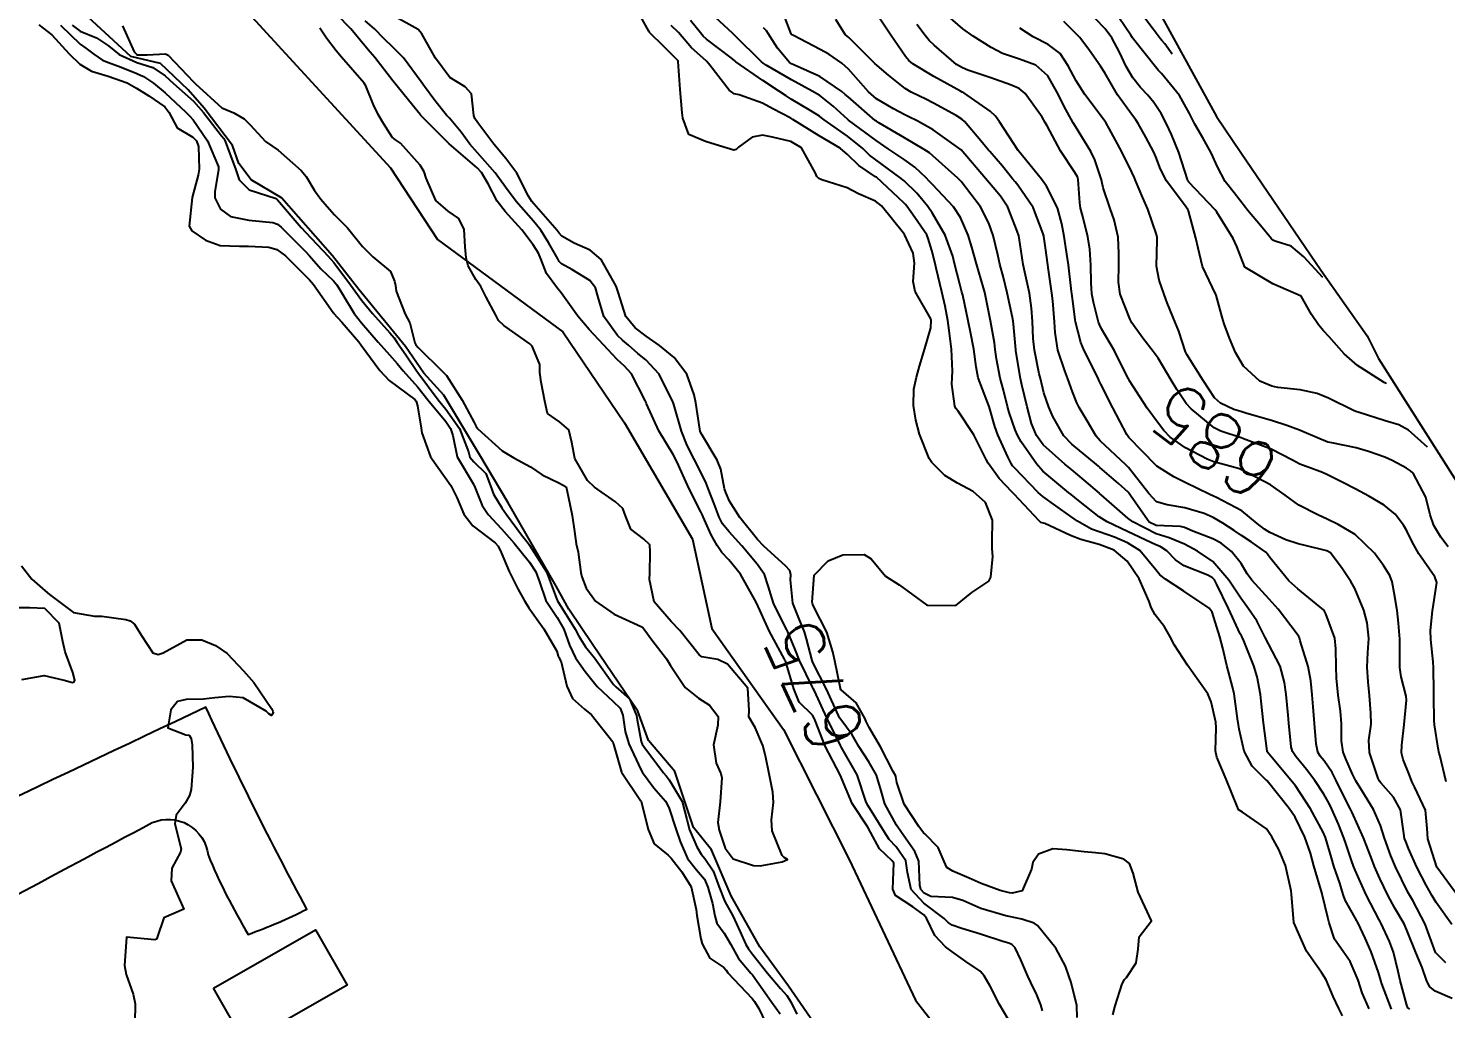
# Model space of a CAD drawing. Header units: metres. Extents: x 292545 to 299085, y 7450245 to 7463078.
# Drawn here: x 296718.6 to 296818.2, y 7454427.9 to 7454496.8 of the extents above; entities that cross this region are included whole.
import ezdxf
from ezdxf.enums import TextEntityAlignment as Align

# ---------------------------------------------------------------- set-up
doc = ezdxf.new("R2010")
doc.units = ezdxf.units.M
for name, color, linetype in [('Area', 45, 'Continuous'), ('Cotas', 45, 'Continuous'), ('Curvas de Nivel 1m', 11, 'Continuous'), ('Curvas de Nivel 5m', 15, 'Continuous'), ('Edificações', 30, 'Continuous'), ('Hidrografia', 140, 'Continuous'), ('Vias Primárias', 230, 'Continuous')]:
    doc.layers.add(name, color=color, linetype=linetype)
doc.styles.add('Style-STANDARD', font='STANDARD.shx')

msp = doc.modelspace()

# ---------------------------------------------------------------- linework, layer by layer
at = {"layer": 'Area'}
msp.add_polyline3d([(296797.457, 7454498.947, 696.409), (296802.045, 7454490.551, 689.499), (296803.755, 7454488.042, 689.978), (296809.414, 7454479.748, 700.158), (296812.648, 7454475.149, 698.189), (296813.43, 7454473.553, 698.409), (296818.765, 7454465.146, 694.869), (296827.019, 7454453.353, 696.429), (296828.272, 7454450.451, 694.659), (296836.467, 7454438.31, 695.749), (296837.41, 7454436.819, 698.009), (296839.324, 7454433.767, 699.399), (296841.48, 7454430.761, 694.869), (296846.534, 7454422.835, 693.799), (296849.12, 7454419.017, 699.449), (296853.251, 7454412.522, 695.429), (296855.283, 7454409.023, 693.449), (296859.337, 7454402.501, 680.029), (296861.838, 7454399.085, 689.918), (296864.589, 7454395.518, 691.979), (296865.96, 7454393.187, 689.679), (296868.502, 7454388.694, 687.409)], dxfattribs=at)
at = {"layer": 'Curvas de Nivel 1m', "flags": 128}
for points, elevation in [([(296787.403, 7454427.152), (296786.812, 7454428.186), (296786.141, 7454429.477), (296785.738, 7454430.197), (296785.438, 7454430.534), (296784.445, 7454431.213), (296783.458, 7454431.905), (296783.01, 7454432.227), (296782.26, 7454433.027), (296781.679, 7454434.247), (296781.486, 7454434.47), (296780.718, 7454435.034), (296779.507, 7454435.847), (296779.304, 7454436.273), (296779.372, 7454438.113), (296779.271, 7454438.274), (296778.369, 7454439.115), (296777.742, 7454440.297), (296777.558, 7454440.632), (296776.461, 7454442.311), (296775.603, 7454444.32), (296774.567, 7454446.331), (296773.86, 7454448.129), (296773.77, 7454448.339), (296773.655, 7454448.503), (296772.734, 7454449.424), (296772.357, 7454450.36), (296771.758, 7454452.313), (296771.732, 7454452.37), (296771.725, 7454452.392), (296771.704, 7454452.431), (296770.647, 7454454.381), (296769.743, 7454456.39), (296768.596, 7454458.402), (296767.783, 7454459.416), (296767.302, 7454459.932), (296766.979, 7454460.422), (296766.539, 7454461.164), (296765.975, 7454462.438), (296765.936, 7454462.55), (296765.826, 7454462.782), (296764.978, 7454464.449), (296764.253, 7454466.062), (296764.071, 7454466.458), (296763.868, 7454466.812), (296762.876, 7454468.47), (296762.005, 7454470.386), (296761.969, 7454470.479), (296761.915, 7454470.619), (296760.94, 7454472.495), (296760.464, 7454473.018), (296759.953, 7454473.492), (296758.97, 7454474.52), (296757.974, 7454475.592), (296757.176, 7454476.538), (296756.007, 7454478.183), (296755.704, 7454478.555), (296754.987, 7454479.53), (296754.577, 7454480.572), (296754.414, 7454480.952), (296754.043, 7454481.555), (296753.237, 7454482.588), (296752.076, 7454483.876), (296751.52, 7454484.606), (296750.883, 7454485.824), (296750.408, 7454486.617), (296750.108, 7454486.951), (296748.133, 7454488.65), (296746.153, 7454490.639), (296746.138, 7454490.655), (296746.121, 7454490.67), (296745.988, 7454490.838), (296744.473, 7454492.687), (296744.179, 7454493.067), (296742.919, 7454494.709), (296742.578, 7454495.086), (296742.211, 7454495.53), (296741.224, 7454496.73), (296740.238, 7454497.727)], 674), ([(296794.762, 7454427.445), (296794.941, 7454428.087), (296795.428, 7454429.632), (296795.579, 7454429.931), (296795.729, 7454430.077), (296796.409, 7454431.11), (296796.541, 7454432.069), (296796.61, 7454432.93), (296797.483, 7454434.06), (296796.537, 7454436.07), (296796.2, 7454437.396), (296795.936, 7454438.076), (296795.536, 7454438.397), (296794.195, 7454438.755), (296793.54, 7454438.846), (296792.744, 7454438.915), (296791.542, 7454439.04), (296790.563, 7454439.119), (296789.539, 7454438.734), (296789.158, 7454438.156), (296789.054, 7454437.683), (296788.407, 7454436.167), (296787.689, 7454435.998), (296787.51, 7454436.014), (296786.851, 7454436.187), (296785.518, 7454436.671), (296784.678, 7454437.051), (296783.526, 7454437.554), (296783.102, 7454437.8), (296782.926, 7454438.229), (296782.507, 7454439.2), (296781.552, 7454440.162), (296781.471, 7454440.251), (296781.137, 7454440.677), (296780.113, 7454442.265), (296779.598, 7454443.776), (296779.531, 7454444.2), (296779.502, 7454444.272), (296779.34, 7454444.54), (296778.446, 7454446.282), (296777.646, 7454447.633), (296777.429, 7454448.072), (296777.334, 7454448.295), (296776.73, 7454449.371), (296775.673, 7454450.279), (296775.644, 7454450.32), (296775.624, 7454450.371), (296775.224, 7454452.325), (296775.089, 7454452.946), (296774.675, 7454454.33), (296773.741, 7454456.152), (296773.68, 7454456.279), (296773.663, 7454456.341), (296773.65, 7454456.436), (296773.773, 7454458.34), (296774.756, 7454459.357), (296775.787, 7454459.761), (296777.291, 7454459.801), (296777.785, 7454459.499), (296778.786, 7454458.28), (296779.764, 7454457.655), (296781.67, 7454456.251), (296781.743, 7454456.227), (296783.743, 7454456.22), (296784.853, 7454457.112), (296785.766, 7454457.733), (296786.056, 7454457.91), (296786.205, 7454458.196), (296786.34, 7454459.642), (296786.282, 7454460.195), (296786.282, 7454460.677), (296786.307, 7454462.193), (296785.832, 7454463.448), (296784.965, 7454464.209), (296783.849, 7454464.795), (296782.972, 7454465.352), (296782.047, 7454466.247), (296781.867, 7454466.535), (296781.195, 7454468.257), (296780.932, 7454469.23), (296780.762, 7454470.262), (296780.783, 7454471.402), (296780.97, 7454472.26), (296781.176, 7454473.026), (296781.565, 7454474.254), (296781.978, 7454475.719), (296782.001, 7454476.24), (296781.984, 7454476.336), (296780.874, 7454478.257), (296780.735, 7454478.974), (296780.831, 7454480.258), (296780.729, 7454480.949), (296780.121, 7454482.269), (296780.055, 7454482.377), (296778.52, 7454484.286), (296778.086, 7454484.608), (296776.909, 7454485.126), (296776.095, 7454485.548), (296774.315, 7454486.123), (296774.102, 7454486.199), (296773.976, 7454486.341), (296773.875, 7454486.574), (296772.895, 7454488.352), (296772.137, 7454488.802), (296770.865, 7454489.104), (296770.142, 7454489.259), (296769.424, 7454489.114), (296768.475, 7454488.407), (296768.304, 7454488.235), (296768.13, 7454488.188), (296767.432, 7454488.417), (296766.137, 7454488.794), (296764.979, 7454489.285), (296764.555, 7454490.454), (296764.514, 7454490.812), (296764.373, 7454492.457), (296764.228, 7454494.434), (296764.221, 7454494.46), (296763.213, 7454495.47), (296762.223, 7454496.454), (296762.203, 7454496.48), (296762.16, 7454496.544), (296761.089, 7454498.492)], 677), ([(296818.617, 7454428.612), (296817.426, 7454429.125), (296817.036, 7454429.433), (296816.829, 7454429.829), (296816.497, 7454430.779), (296816.065, 7454431.834), (296815.477, 7454433.286), (296815.315, 7454433.677), (296815.234, 7454433.844), (296814.586, 7454434.945), (296814.088, 7454435.861), (296813.52, 7454437.029), (296813.157, 7454437.874), (296812.916, 7454438.499), (296812.376, 7454439.882), (296811.579, 7454441.658), (296811.469, 7454441.892), (296810.836, 7454443.142), (296810.471, 7454443.907), (296810.177, 7454444.479), (296809.617, 7454445.292), (296809.34, 7454445.634), (296809.177, 7454445.917), (296809.057, 7454446.493), (296808.938, 7454447.921), (296808.844, 7454449.101), (296808.771, 7454449.924), (296808.678, 7454450.921), (296808.491, 7454451.928), (296807.935, 7454453.722), (296807.874, 7454453.938), (296807.826, 7454454.041), (296807.725, 7454454.193), (296806.393, 7454455.953), (296805.753, 7454456.643), (296804.529, 7454457.979), (296804.217, 7454458.423), (296803.785, 7454459.155), (296803.099, 7454459.997), (296802.375, 7454460.578), (296801.802, 7454460.885), (296800.396, 7454461.435), (296799.81, 7454461.696), (296799.524, 7454461.748), (296797.811, 7454461.836), (296797.316, 7454462.065), (296796.047, 7454463.871), (296795.919, 7454464.079), (296795.844, 7454464.172), (296795.164, 7454464.773), (296793.861, 7454465.898), (296793.753, 7454465.993), (296793.618, 7454466.104), (296791.884, 7454467.551), (296791.33, 7454468.136), (296790.555, 7454469.494), (296790.269, 7454470.146), (296789.923, 7454471.157), (296789.676, 7454472.153), (296789.599, 7454472.492), (296789.256, 7454474.157), (296789.173, 7454474.956), (296789.123, 7454476.159), (296789.05, 7454477.106), (296788.903, 7454478.161), (296788.574, 7454479.618), (296788.458, 7454480.166), (296788.18, 7454482.041), (296788.154, 7454482.169), (296788.058, 7454482.499), (296787.38, 7454484.181), (296786.864, 7454484.962), (296786.1, 7454485.87), (296785.821, 7454486.203), (296784.123, 7454488.22), (296782.144, 7454489.613), (296781.03, 7454490.257), (296780.436, 7454490.546), (296780.157, 7454490.681), (296779.347, 7454491.093), (296778.168, 7454491.807), (296777.604, 7454492.296), (296776.197, 7454493.891), (296775.73, 7454494.317), (296774.811, 7454494.933), (296774.212, 7454495.276), (296772.339, 7454496.241), (296772.222, 7454496.303), (296772.194, 7454496.331), (296772.179, 7454496.361), (296771.638, 7454497.77)], 682), ([(296818.582, 7454433.809), (296817.498, 7454435.355), (296817.204, 7454435.823), (296816.785, 7454436.556), (296816.118, 7454437.834), (296815.546, 7454439.128), (296815.346, 7454439.638), (296815.273, 7454439.844), (296815.206, 7454440.197), (296814.991, 7454441.849), (296814.48, 7454442.745), (296813.602, 7454443.741), (296813.511, 7454443.871), (296813.418, 7454444.058), (296812.793, 7454445.878), (296812.757, 7454446.758), (296812.914, 7454447.877), (296812.897, 7454448.641), (296812.795, 7454449.879), (296812.712, 7454450.85), (296812.63, 7454451.881), (296812.684, 7454452.904), (296812.745, 7454453.88), (296812.632, 7454454.983), (296812.396, 7454455.883), (296811.766, 7454457.397), (296811.483, 7454457.893), (296810.879, 7454458.802), (296810.061, 7454459.907), (296809.794, 7454460.054), (296808.29, 7454460.425), (296807.799, 7454460.541), (296806.919, 7454460.832), (296805.807, 7454461.343), (296805.416, 7454461.572), (296804.912, 7454461.969), (296803.826, 7454462.865), (296802.06, 7454463.786), (296801.841, 7454463.886), (296801.584, 7454464.013), (296799.851, 7454464.849), (296799.062, 7454465.249), (296797.862, 7454465.997), (296797.792, 7454466.061), (296795.892, 7454468.013), (296795.838, 7454468.081), (296795.752, 7454468.223), (296794.772, 7454470.091), (296793.929, 7454471.755), (296793.813, 7454471.983), (296793.753, 7454472.103), (296793.59, 7454472.453), (296792.749, 7454474.118), (296792.528, 7454474.681), (296792.156, 7454476.127), (296792.13, 7454476.274), (296791.994, 7454477.246), (296791.876, 7454478.131), (296791.861, 7454478.275), (296791.652, 7454480.134), (296791.59, 7454480.582), (296791.338, 7454482.137), (296791.19, 7454483.015), (296790.875, 7454484.142), (296790.098, 7454485.671), (296789.763, 7454486.153), (296788.123, 7454488.17), (296786.805, 7454490.19), (296786.536, 7454490.574), (296786.16, 7454490.941), (296784.304, 7454492.219), (296784.174, 7454492.281), (296784.063, 7454492.332), (296782.19, 7454493.372), (296780.716, 7454494.262), (296780.437, 7454494.498), (296780.208, 7454494.781), (296779.18, 7454496.28), (296778.237, 7454497.678)], 684), ([(296818.186, 7454443.814), (296817.738, 7454445.703), (296817.709, 7454445.819), (296817.628, 7454446.192), (296817.371, 7454447.823), (296817.357, 7454448.121), (296817.333, 7454449.823), (296817.326, 7454450.174), (296817.307, 7454451.824), (296817.28, 7454452.244), (296817.106, 7454453.826), (296817.094, 7454454.462), (296817.227, 7454455.825), (296817.294, 7454456.28), (296817.535, 7454457.822), (296817.386, 7454458.215), (296816.272, 7454459.835), (296815.801, 7454460.675), (296815.418, 7454461.455), (296815.191, 7454461.849), (296814.596, 7454462.63), (296813.834, 7454463.247), (296812.767, 7454463.881), (296811.848, 7454464.382), (296810.884, 7454464.868), (296809.858, 7454465.387), (296809.499, 7454465.555), (296808.489, 7454465.931), (296808.02, 7454466.093), (296807.865, 7454466.158), (296807.399, 7454466.415), (296805.882, 7454467.202), (296803.948, 7454467.924), (296803.892, 7454467.938), (296803.777, 7454467.982), (296802.36, 7454468.465), (296801.9, 7454468.701), (296800.263, 7454470.026), (296799.917, 7454470.407), (296799.267, 7454471.38), (296798.878, 7454472.046), (296797.956, 7454473.579), (296797.606, 7454474.064), (296796.886, 7454474.98), (296796.107, 7454476.078), (296796.059, 7454476.154), (296795.985, 7454476.306), (296795.285, 7454478.087), (296795.17, 7454478.934), (296795.184, 7454480.088), (296795.2, 7454480.93), (296795.148, 7454482.089), (296794.852, 7454483.311), (296794.576, 7454484.095), (296794.097, 7454485.552), (296793.986, 7454485.986), (296793.962, 7454486.102), (296793.515, 7454487.507), (296793.224, 7454488.113), (296792.149, 7454489.849), (296791.983, 7454490.123), (296791.331, 7454491.299), (296790.923, 7454492.139), (296790.192, 7454493.425), (296789.348, 7454494.159), (296788.207, 7454494.598), (296787.015, 7454494.992), (296786.215, 7454495.406), (296784.952, 7454496.213), (296784.228, 7454496.726), (296782.477, 7454498.238)], 686), ([(296813.993, 7454471.78), (296813.967, 7454471.8), (296813.932, 7454471.818), (296813.827, 7454471.871), (296811.951, 7454473.071), (296811.016, 7454473.899), (296809.975, 7454475.083), (296809.566, 7454475.503), (296809.219, 7454475.921), (296808.718, 7454476.657), (296808.003, 7454477.94), (296806.016, 7454478.813), (296804.033, 7454479.98), (296803.477, 7454481.418), (296803.212, 7454481.993), (296802.08, 7454483.849), (296801.95, 7454484.011), (296800.102, 7454485.955), (296800.047, 7454486.031), (296800.006, 7454486.129), (296799.399, 7454488.037), (296798.897, 7454489.287), (296798.539, 7454490.046), (296798.16, 7454490.767), (296797.655, 7454491.545), (296797.218, 7454492.064), (296796.712, 7454492.605), (296796.185, 7454493.276), (296795.705, 7454494.085), (296795.227, 7454495.07), (296794.692, 7454496.095), (296794.229, 7454496.729), (296792.86, 7454498.114)], 689), ([(296798.943, 7454494.94), (296798.413, 7454495.658), (296798.221, 7454495.892), (296798.092, 7454496.052), (296797.601, 7454496.688), (296796.249, 7454498.49)], 691), ([(296719.309, 7454496.989), (296720.216, 7454496.303), (296721.445, 7454494.968), (296722.196, 7454494.231), (296723, 7454493.757), (296724.188, 7454493.399), (296725.517, 7454492.917), (296726.177, 7454492.544), (296727.044, 7454492.023), (296728.158, 7454491.246), (296728.447, 7454490.877), (296729.038, 7454489.773), (296730.136, 7454489.12), (296730.394, 7454488.857), (296730.533, 7454488.45), (296730.574, 7454486.855), (296730.513, 7454486.441), (296730.083, 7454484.86), (296729.868, 7454482.863), (296730.058, 7454482.53), (296731.014, 7454481.885), (296732.043, 7454481.492), (296733.406, 7454481.456), (296734.043, 7454481.454), (296735.461, 7454481.377), (296736.039, 7454481.213), (296736.629, 7454480.784), (296738.019, 7454479.4), (296738.332, 7454479.081), (296738.61, 7454478.761), (296739.984, 7454476.788), (296740.02, 7454476.74), (296740.602, 7454476.109), (296741.793, 7454474.722), (296741.961, 7454474.5), (296743.277, 7454472.707), (296743.933, 7454472.022), (296745.719, 7454470.673), (296745.808, 7454470.567), (296745.909, 7454470.235), (296746.164, 7454468.667), (296746.219, 7454468.335), (296746.834, 7454466.66), (296747.848, 7454465.207), (296748.248, 7454464.646), (296748.682, 7454463.794), (296749.169, 7454462.637), (296749.81, 7454461.802), (296751.36, 7454460.606), (296751.574, 7454460.386), (296751.786, 7454459.943), (296752.356, 7454458.594), (296752.972, 7454457.376), (296753.409, 7454456.583), (296753.745, 7454456.055), (296754.778, 7454454.569), (296755.707, 7454453.013), (296755.797, 7454452.652), (296755.832, 7454452.558), (296756.007, 7454452.246), (296756.414, 7454450.549), (296756.793, 7454449.672), (296757.657, 7454448.92), (296758.142, 7454448.525), (296759.634, 7454446.644), (296759.659, 7454446.535), (296759.667, 7454446.509), (296759.681, 7454446.461), (296760.241, 7454444.504), (296761.583, 7454442.512), (296761.619, 7454442.453), (296762.123, 7454440.481), (296762.543, 7454439.475), (296763.535, 7454438.672), (296763.73, 7454438.458), (296764.477, 7454437.497), (296765.137, 7454436.444), (296765.489, 7454434.852), (296765.53, 7454434.439), (296765.816, 7454432.784), (296765.916, 7454432.433), (296766.454, 7454431.426), (296767.447, 7454430.782), (296767.608, 7454430.581), (296767.727, 7454430.416), (296769.416, 7454428.611), (296769.592, 7454428.388), (296769.892, 7454427.901), (296770.612, 7454426.378)], 676), ([(296721.655, 7454496.966), (296722.219, 7454496.565), (296723.356, 7454496.085), (296724.209, 7454495.518), (296724.953, 7454494.923), (296726.197, 7454494.359), (296727.306, 7454494.006), (296728.188, 7454493.429), (296728.769, 7454492.874), (296730.164, 7454491.632), (296730.887, 7454490.853), (296732.137, 7454489.204), (296732.302, 7454489.005), (296732.392, 7454488.836), (296732.567, 7454488.393), (296733.155, 7454486.824), (296733.393, 7454486.118), (296734.089, 7454485.406), (296735.977, 7454484.791), (296736.082, 7454484.713), (296737.728, 7454482.773), (296738.058, 7454482.413), (296739.633, 7454480.746), (296739.829, 7454480.541), (296740.029, 7454480.311), (296741.208, 7454478.728), (296741.997, 7454477.64), (296742.742, 7454476.712), (296743.969, 7454475.357), (296744.275, 7454475.004), (296744.492, 7454474.692), (296745.101, 7454473.83), (296745.877, 7454472.671), (296745.942, 7454472.578), (296747.374, 7454470.655), (296747.906, 7454470.001), (296748.87, 7454468.64), (296749.49, 7454467.012), (296749.6, 7454466.633), (296749.86, 7454466.295), (296750.706, 7454465.472), (296751.044, 7454464.612), (296751.25, 7454464.022), (296751.828, 7454463.063), (296752.16, 7454462.597), (296753.218, 7454461.17), (296753.685, 7454460.581), (296753.792, 7454460.445), (296754.978, 7454458.568), (296755.727, 7454456.586), (296755.738, 7454456.56), (296755.753, 7454456.535), (296756.993, 7454454.541), (296757.241, 7454454.06), (296757.711, 7454453.301), (296758.347, 7454452.524), (296759.675, 7454450.663), (296759.85, 7454450.507), (296760.82, 7454449.649), (296761.295, 7454448.485), (296761.348, 7454448.183), (296761.635, 7454446.65), (296761.687, 7454446.479), (296761.812, 7454446.296), (296763.195, 7454444.466), (296763.375, 7454444.238), (296763.598, 7454443.963), (296764.508, 7454442.451), (296764.839, 7454441.172), (296765.022, 7454440.445), (296765.541, 7454439.265), (296765.852, 7454438.751), (296766.11, 7454438.431), (296766.68, 7454437.578), (296767.106, 7454436.416), (296767.498, 7454435.413), (296768.073, 7454434.404), (296768.595, 7454433.276), (296768.986, 7454432.395), (296769.159, 7454432.093), (296769.456, 7454431.708), (296770.506, 7454430.379), (296771.427, 7454429.304), (296771.874, 7454428.82), (296772.155, 7454428.359), (296772.564, 7454427.512)], 674), ([(296725.175, 7454496.92), (296726.003, 7454495.113), (296726.184, 7454494.91), (296726.203, 7454494.903), (296726.922, 7454494.899), (296728.204, 7454494.972), (296728.383, 7454494.878), (296730.184, 7454492.993), (296730.311, 7454492.859), (296732.158, 7454491.168), (296733, 7454490.827), (296733.736, 7454490.403), (296734.145, 7454489.971), (296735.235, 7454488.799), (296736.124, 7454488.19), (296737.745, 7454486.774), (296738.099, 7454486.344), (296738.681, 7454485.353), (296739.112, 7454484.755), (296739.558, 7454484.228), (296740.072, 7454483.648), (296741, 7454482.731), (296742.043, 7454481.42), (296742.78, 7454480.713), (296744.023, 7454479.677), (296744.305, 7454478.985), (296744.365, 7454478.695), (296744.404, 7454478.297), (296745.038, 7454476.684), (296745.364, 7454476.066), (296745.73, 7454474.673), (296745.801, 7454474.512), (296745.959, 7454474.327), (296747.676, 7454472.653), (296747.939, 7454472.357), (296749.047, 7454470.639), (296749.897, 7454469.073), (296750.041, 7454468.774), (296750.148, 7454468.626), (296751.87, 7454467.079), (296752.673, 7454466.592), (296753.857, 7454465.946), (296754.676, 7454465.393), (296755.846, 7454464.835), (296756.347, 7454464.545), (296756.493, 7454463.887), (296756.773, 7454462.54), (296756.947, 7454461.397), (296757.07, 7454460.541), (296757.197, 7454459.949), (296757.391, 7454458.536), (296757.464, 7454458.229), (296757.762, 7454457.432), (296758.417, 7454456.523), (296759.739, 7454455.6), (296761.369, 7454454.845), (296761.726, 7454454.687), (296761.895, 7454454.478), (296762.383, 7454453.807), (296763.402, 7454452.463), (296763.696, 7454451.991), (296764.73, 7454450.449), (296765.665, 7454449.692), (296766.438, 7454449.206), (296767.048, 7454448.419), (296767.019, 7454447.792), (296766.719, 7454446.424), (296766.907, 7454445.127), (296767.226, 7454444.416), (296767.285, 7454444.1), (296767.175, 7454442.416), (296767.005, 7454440.975), (296767.104, 7454440.417), (296767.222, 7454440.087), (296767.54, 7454439.156), (296768.099, 7454438.404), (296769.528, 7454437.945), (296769.983, 7454437.931), (296771.531, 7454438.204), (296771.905, 7454438.364), (296771.674, 7454438.508), (296771.536, 7454438.651), (296770.84, 7454440.377), (296770.78, 7454441.162), (296770.929, 7454442.377), (296770.878, 7454443.089), (296770.611, 7454444.38), (296770.357, 7454445.648), (296770.166, 7454446.385), (296769.645, 7454447.64), (296769.183, 7454448.395), (296769.228, 7454448.823), (296769.122, 7454450.396), (296767.698, 7454452.083), (296767.025, 7454452.42), (296765.881, 7454452.614), (296765.706, 7454452.755), (296764.338, 7454454.454), (296763.729, 7454455.09), (296762.532, 7454456.472), (296762.214, 7454458.028), (296762.229, 7454458.475), (296762.272, 7454459.991), (296762.232, 7454460.476), (296761.799, 7454460.901), (296760.895, 7454461.58), (296760.523, 7454462.5), (296760.338, 7454463.013), (296759.833, 7454463.501), (296758.338, 7454464.525), (296757.848, 7454465), (296756.963, 7454466.539), (296756.766, 7454467.655), (296756.537, 7454468.544), (296755.899, 7454469.116), (296755.046, 7454469.705), (296754.857, 7454470.566), (296754.604, 7454471.899), (296754.51, 7454472.571), (296754.506, 7454473.129), (296753.961, 7454474.431), (296753.807, 7454474.582), (296751.976, 7454475.868), (296751.608, 7454476.234), (296751.407, 7454476.606), (296750.745, 7454477.869), (296750.352, 7454478.617), (296750.018, 7454479.101), (296749.474, 7454480.075), (296749.332, 7454480.631), (296749.267, 7454481.409), (296749.191, 7454482.633), (296748.824, 7454483.392), (296748.075, 7454483.904), (296747.192, 7454484.659), (296746.528, 7454486.237), (296746.379, 7454486.667), (296746.11, 7454487.147), (296744.719, 7454488.691), (296744.362, 7454488.923), (296744.137, 7454489.121), (296743.519, 7454490.072), (296743.159, 7454490.705), (296742.821, 7454491.371), (296742.284, 7454492.718), (296742.176, 7454492.9), (296740.572, 7454494.736), (296740.207, 7454495.182), (296739.521, 7454496.055), (296739.043, 7454496.758)], 673), ([(296792.264, 7454427.262), (296792.228, 7454428.122), (296791.836, 7454429.719), (296791.701, 7454430.127), (296791.444, 7454430.869), (296790.77, 7454432.137), (296789.479, 7454433.741), (296789.232, 7454433.905), (296788.364, 7454434.167), (296787.486, 7454434.362), (296787.26, 7454434.409), (296785.494, 7454434.929), (296784.222, 7454435.493), (296783.505, 7454435.7), (296781.983, 7454435.766), (296781.509, 7454436.003), (296781.278, 7454436.252), (296781.211, 7454436.558), (296781.142, 7454438.254), (296780.866, 7454438.93), (296779.915, 7454440.266), (296779.561, 7454440.786), (296778.76, 7454442.282), (296778.497, 7454443.191), (296778.171, 7454444.291), (296777.617, 7454445.227), (296776.93, 7454446.301), (296776.46, 7454447.126), (296775.652, 7454448.195), (296775.575, 7454448.321), (296775.504, 7454448.472), (296774.65, 7454450.33), (296773.701, 7454452.197), (296773.648, 7454452.341), (296773.243, 7454453.872), (296773.102, 7454454.349), (296772.698, 7454455.321), (296772.292, 7454456.362), (296772.114, 7454458.018), (296772.139, 7454458.365), (296772.082, 7454458.672), (296771.779, 7454458.986), (296770.238, 7454460.386), (296769.8, 7454460.851), (296768.549, 7454462.403), (296767.834, 7454463.545), (296767.566, 7454464.14), (296767.486, 7454464.415), (296767.219, 7454465.782), (296766.958, 7454466.424), (296765.89, 7454468.215), (296765.78, 7454468.441), (296765.74, 7454468.596), (296765.46, 7454470.445), (296765.361, 7454471.006), (296764.846, 7454472.451), (296763.955, 7454473.625), (296762.907, 7454474.471), (296761.969, 7454475.124), (296761.204, 7454475.72), (296760.551, 7454476.501), (296760.009, 7454478.222), (296759.929, 7454478.511), (296759.877, 7454478.649), (296758.817, 7454480.522), (296758.039, 7454481.162), (296756.929, 7454481.657), (296756.049, 7454482.149), (296755.867, 7454482.368), (296755.733, 7454482.555), (296754.081, 7454484.43), (296753.956, 7454484.581), (296753.708, 7454484.962), (296752.895, 7454486.592), (296752.118, 7454487.615), (296751.27, 7454488.609), (296750.148, 7454490.116), (296749.947, 7454490.419), (296749.877, 7454490.624), (296749.698, 7454492.157), (296749.253, 7454492.634), (296748.183, 7454493.3), (296747.17, 7454494.66), (296746.22, 7454496.359), (296745.952, 7454496.673), (296744.237, 7454497.629)], 676), ([(296810.902, 7454427.392), (296810.652, 7454427.901), (296810.246, 7454428.732), (296809.76, 7454429.915), (296809.44, 7454430.42), (296808.385, 7454431.931), (296807.483, 7454433.94), (296807.315, 7454435.942), (296807.289, 7454436.16), (296806.897, 7454437.946), (296806.421, 7454439.075), (296805.95, 7454439.956), (296805.561, 7454440.52), (296803.868, 7454441.696), (296803.581, 7454441.874), (296803.541, 7454441.99), (296803.522, 7454442.053), (296802.724, 7454443.999), (296802.067, 7454445.557), (296801.979, 7454446.006), (296802.04, 7454447.613), (296802.016, 7454448.006), (296801.667, 7454449.454), (296801.441, 7454450.012), (296800.813, 7454450.892), (296800.019, 7454452.027), (296799.708, 7454452.491), (296799.111, 7454453.433), (296798.785, 7454454.044), (296798.393, 7454454.713), (296797.738, 7454455.549), (296797.451, 7454456.063), (296797.324, 7454456.489), (296796.62, 7454458.072), (296795.785, 7454459.314), (296794.852, 7454460.089), (296793.797, 7454460.495), (296792.526, 7454460.845), (296791.803, 7454461.126), (296789.986, 7454461.974), (296789.812, 7454462.02), (296789.699, 7454462.039), (296789.583, 7454462.152), (296787.841, 7454464.028), (296787.697, 7454464.172), (296786.793, 7454465.127), (296786.007, 7454466.198), (296785.867, 7454466.466), (296785.006, 7454468.209), (296783.909, 7454469.861), (296783.747, 7454470.058), (296783.675, 7454470.224), (296783.467, 7454471.766), (296783.474, 7454472.227), (296783.502, 7454472.664), (296783.444, 7454474.228), (296783.274, 7454475.528), (296783.172, 7454476.228), (296782.983, 7454477.245), (296782.754, 7454478.233), (296782.364, 7454479.902), (296782.278, 7454480.238), (296782.042, 7454481.153), (296781.804, 7454481.997), (296781.688, 7454482.245), (296780.867, 7454483.462), (296780.302, 7454484.267), (296780.203, 7454484.387), (296780.085, 7454484.504), (296778.163, 7454486.289), (296778.103, 7454486.332), (296776.915, 7454487.112), (296776.119, 7454487.892), (296775.605, 7454488.325), (296774.136, 7454489.204), (296772.283, 7454490.359), (296772.154, 7454490.433), (296770.888, 7454491.107), (296770.164, 7454491.492), (296768.503, 7454492.073), (296768.17, 7454492.16), (296767.811, 7454492.414), (296766.464, 7454494.162), (296766.237, 7454494.43), (296766.203, 7454494.461), (296765.16, 7454495.393), (296764.24, 7454496.46), (296763.728, 7454496.965)], 678), ([(296812.774, 7454427.876), (296812.296, 7454429.009), (296811.996, 7454429.884), (296811.452, 7454431.194), (296810.954, 7454431.898), (296810.333, 7454432.769), (296809.961, 7454433.913), (296809.867, 7454434.295), (296809.502, 7454435.833), (296809.485, 7454435.92), (296809.477, 7454435.946), (296808.891, 7454437.926), (296808.647, 7454438.823), (296808.269, 7454439.933), (296807.574, 7454441.333), (296807.166, 7454441.944), (296805.602, 7454443.893), (296805.57, 7454443.928), (296805.529, 7454443.961), (296804.555, 7454444.919), (296803.992, 7454445.984), (296803.646, 7454447.523), (296803.572, 7454447.991), (296803.559, 7454448.086), (296803.302, 7454449.994), (296803.181, 7454450.491), (296802.769, 7454451.999), (296802.504, 7454453.209), (296802.298, 7454454.004), (296801.74, 7454455.738), (296801.537, 7454456.012), (296799.761, 7454457.217), (296798.467, 7454458.05), (296798.075, 7454458.355), (296797.779, 7454458.714), (296796.667, 7454460.071), (296795.798, 7454460.609), (296794.888, 7454461.003), (296793.806, 7454461.379), (296793.272, 7454461.573), (296792.286, 7454462.123), (296791.818, 7454462.455), (296790.759, 7454463.211), (296789.839, 7454463.872), (296789.528, 7454464.153), (296787.86, 7454465.87), (296787.715, 7454466.026), (296787.618, 7454466.174), (296787.4, 7454466.647), (296786.698, 7454468.188), (296786.481, 7454468.773), (296786.073, 7454470.198), (296786.033, 7454470.317), (296785.917, 7454470.617), (296785.309, 7454472.206), (296785.167, 7454472.985), (296785.013, 7454474.21), (296784.772, 7454475.415), (296784.602, 7454476.214), (296784.218, 7454478.01), (296784.167, 7454478.218), (296784.019, 7454478.779), (296783.648, 7454480.224), (296783.515, 7454480.748), (296782.981, 7454482.231), (296782.076, 7454483.805), (296781.766, 7454484.245), (296781, 7454485.164), (296780.101, 7454486.031), (296779.811, 7454486.273), (296778.115, 7454487.513), (296777.677, 7454487.855), (296777.193, 7454488.304), (296776.136, 7454489.18), (296774.478, 7454490.335), (296774.293, 7454490.477), (296774.155, 7454490.578), (296773.551, 7454490.954), (296772.167, 7454491.79), (296771.813, 7454492.009), (296771.268, 7454492.374), (296770.184, 7454493.096), (296768.288, 7454494.409), (296768.204, 7454494.473), (296767.941, 7454494.678), (296766.219, 7454496), (296765.992, 7454496.205), (296765.796, 7454496.436), (296765.097, 7454497.312)], 679), ([(296815.629, 7454427.847), (296815.504, 7454427.939), (296815.416, 7454428.14), (296814.964, 7454429.855), (296814.811, 7454430.488), (296814.479, 7454431.855), (296814.212, 7454432.6), (296813.623, 7454433.868), (296813.575, 7454433.96), (296813.485, 7454434.117), (296812.571, 7454435.879), (296811.795, 7454437.621), (296811.687, 7454437.888), (296811.537, 7454438.306), (296811.148, 7454439.496), (296811.007, 7454439.898), (296810.618, 7454440.853), (296810.148, 7454441.912), (296809.966, 7454442.294), (296809.593, 7454442.965), (296808.964, 7454443.926), (296808.374, 7454444.692), (296807.619, 7454445.597), (296807.392, 7454445.942), (296807.296, 7454446.275), (296807.146, 7454447.945), (296807.097, 7454448.508), (296806.941, 7454449.947), (296806.831, 7454450.799), (296806.514, 7454451.952), (296805.716, 7454453.512), (296805.477, 7454453.964), (296804.886, 7454455.125), (296804.297, 7454455.982), (296803.754, 7454456.736), (296802.92, 7454457.999), (296801.786, 7454459.307), (296800.72, 7454460.021), (296799.798, 7454460.507), (296798.72, 7454460.964), (296797.805, 7454461.255), (296796.169, 7454462.076), (296795.817, 7454462.344), (296793.946, 7454463.995), (296793.843, 7454464.084), (296793.82, 7454464.1), (296792.753, 7454465.017), (296791.859, 7454465.758), (296791.405, 7454466.135), (296789.883, 7454467.504), (296789.41, 7454468.155), (296789.063, 7454468.997), (296788.741, 7454470.162), (296788.373, 7454471.721), (296788.282, 7454472.167), (296787.962, 7454474.101), (296787.952, 7454474.17), (296787.789, 7454475.98), (296787.76, 7454476.173), (296787.709, 7454476.452), (296787.354, 7454478.18), (296787.08, 7454479.241), (296786.834, 7454480.188), (296786.694, 7454480.845), (296786.356, 7454482.195), (296786.066, 7454483.064), (296785.468, 7454484.206), (296784.101, 7454485.994), (296783.881, 7454486.222), (296782.119, 7454487.807), (296781.883, 7454488.006), (296781.519, 7454488.249), (296780.135, 7454489.057), (296778.322, 7454490.117), (296778.152, 7454490.226), (296778.065, 7454490.291), (296776.169, 7454491.934), (296775.968, 7454492.11), (296775.718, 7454492.317), (296774.188, 7454493.366), (296772.398, 7454494.16), (296772.201, 7454494.251), (296772.047, 7454494.362), (296771.203, 7454495.366), (296770.555, 7454496.385), (296770.428, 7454496.59), (296770.227, 7454496.786)], 681), ([(296818.161, 7454431.105), (296817.463, 7454431.801), (296817.45, 7454431.82), (296817.444, 7454431.839), (296816.714, 7454433.828), (296815.842, 7454435.494), (296815.633, 7454435.839), (296815.506, 7454436.074), (296814.627, 7454437.854), (296814.305, 7454438.623), (296813.863, 7454439.865), (296813.566, 7454440.759), (296813.077, 7454441.875), (296812.258, 7454443.222), (296811.834, 7454443.888), (296811.608, 7454444.357), (296811.148, 7454445.427), (296810.958, 7454445.897), (296810.825, 7454446.708), (296810.838, 7454447.898), (296810.766, 7454448.795), (296810.606, 7454449.901), (296810.483, 7454451.103), (296810.449, 7454451.902), (296810.442, 7454453.173), (296810.358, 7454453.904), (296809.74, 7454455.635), (296809.647, 7454455.817), (296809.56, 7454455.913), (296807.764, 7454457.373), (296807.143, 7454457.946), (296805.789, 7454459.59), (296805.647, 7454459.818), (296805.511, 7454459.964), (296804.496, 7454460.676), (296803.804, 7454461.135), (296803.291, 7454461.471), (296802.5, 7454462), (296801.819, 7454462.397), (296801.175, 7454462.665), (296799.829, 7454463.073), (296798.589, 7454463.291), (296797.834, 7454463.485), (296797.291, 7454464.066), (296795.861, 7454465.897), (296795.686, 7454466.082), (296793.888, 7454467.777), (296793.607, 7454468.104), (296792.97, 7454469.18), (296792.397, 7454470.123), (296792.228, 7454470.437), (296791.924, 7454471.229), (296791.606, 7454472.133), (296791.386, 7454472.691), (296790.907, 7454474.141), (296790.72, 7454475.398), (296790.661, 7454476.143), (296790.547, 7454477.603), (296790.492, 7454478.145), (296790.218, 7454479.96), (296790.192, 7454480.148), (296790.045, 7454481.333), (296789.917, 7454482.151), (296789.883, 7454482.324), (296789.181, 7454484.159), (296788.098, 7454485.728), (296787.898, 7454485.97), (296787.73, 7454486.176), (296787.008, 7454487.083), (296786.122, 7454488.091), (296786.028, 7454488.201), (296785.487, 7454488.852), (296784.346, 7454490.218), (296784.155, 7454490.385), (296783.756, 7454490.625), (296782.165, 7454491.496), (296781.666, 7454491.746), (296780.592, 7454492.264), (296780.177, 7454492.521), (296779.013, 7454493.459), (296778.201, 7454494.148), (296778.052, 7454494.292), (296776.221, 7454496.102), (296776.105, 7454496.195), (296775.955, 7454496.314), (296775.295, 7454497.386)], 683), ([(296818.322, 7454460.336), (296817.805, 7454460.999), (296817.321, 7454461.825), (296817.07, 7454462.582), (296816.754, 7454463.831), (296815.86, 7454465.5), (296815.693, 7454465.675), (296815.408, 7454465.847), (296814.396, 7454466.39), (296813.87, 7454466.626), (296812.722, 7454467.034), (296811.877, 7454467.289), (296810.145, 7454467.643), (296809.881, 7454467.695), (296809.717, 7454467.749), (296809.317, 7454467.918), (296807.892, 7454468.53), (296806.993, 7454468.852), (296805.905, 7454469.212), (296804.181, 7454469.707), (296803.911, 7454469.782), (296803.758, 7454469.829), (296803.271, 7454469.99), (296802.327, 7454470.414), (296801.921, 7454470.796), (296801.118, 7454472.018), (296799.96, 7454473.839), (296799.877, 7454474.031), (296799.416, 7454475.477), (296799.163, 7454476.038), (296798.578, 7454477.464), (296798.38, 7454478.046), (296798.018, 7454479.06), (296797.837, 7454480.053), (296797.877, 7454481.879), (296797.874, 7454482.053), (296797.831, 7454482.279), (296797.233, 7454484.063), (296796.871, 7454484.849), (296796.35, 7454486.076), (296796.283, 7454486.255), (296796.109, 7454486.639), (296795.393, 7454488.087), (296794.522, 7454489.722), (296794.3, 7454490.099), (296794.155, 7454490.311), (296792.812, 7454492.114), (296792.187, 7454493.061), (296791.625, 7454494.129), (296791.061, 7454494.986), (296790.218, 7454495.63), (296789.182, 7454496.16), (296788.229, 7454496.773)], 687), ([(296816.883, 7454467.33), (296815.551, 7454468.525), (296814.852, 7454468.902), (296813.903, 7454469.185), (296812.005, 7454469.795), (296811.912, 7454469.822), (296811.732, 7454469.892), (296809.922, 7454470.784), (296809.115, 7454471.112), (296807.927, 7454471.37), (296806.351, 7454471.533), (296805.929, 7454471.615), (296805.1, 7454471.968), (296803.948, 7454473.018), (296803.393, 7454473.989), (296802.973, 7454474.995), (296802.585, 7454476.001), (296802.439, 7454476.455), (296802.026, 7454478.01), (296802.004, 7454478.066), (296801.067, 7454480.02), (296800.753, 7454481.316), (296800.608, 7454482.024), (296800.081, 7454483.93), (296800.042, 7454484.03), (296799.926, 7454484.19), (296798.531, 7454486.046), (296798.111, 7454486.871), (296797.798, 7454487.734), (296797.651, 7454488.057), (296797.097, 7454489.107), (296796.559, 7454490.074), (296796.396, 7454490.317), (296796.158, 7454490.62), (296795.104, 7454492.091), (296794.196, 7454493.628), (296793.902, 7454494.103), (296793.127, 7454495.198), (296792.44, 7454496.118), (296792.225, 7454496.352), (296791.332, 7454497.231)], 688), ([(296718.095, 7454459.005), (296718.823, 7454458.054), (296719.756, 7454457.25), (296720.046, 7454456.977), (296721.734, 7454455.724), (296723.22, 7454455.456), (296723.731, 7454455.461), (296725.415, 7454455.228), (296725.726, 7454455.138), (296726.028, 7454454.907), (296726.517, 7454454.1), (296727.307, 7454452.894), (296727.702, 7454452.773), (296728.041, 7454452.885), (296729.712, 7454453.787), (296730.762, 7454453.8), (296731.709, 7454453.403), (296732.548, 7454452.832), (296733.691, 7454451.621), (296734.071, 7454451.199), (296734.422, 7454450.809), (296735.656, 7454448.985), (296735.744, 7454448.789), (296735.769, 7454448.672), (296735.65, 7454448.489), (296735.459, 7454448.601), (296735.277, 7454448.796), (296733.666, 7454449.718), (296732.673, 7454449.825), (296731.666, 7454449.717), (296730.881, 7454449.632), (296729.664, 7454449.612), (296729.056, 7454449.475), (296728.575, 7454448.876), (296728.374, 7454447.613), (296729.636, 7454447.134), (296729.865, 7454447.097), (296730.014, 7454446.864), (296730.071, 7454446.419), (296730.128, 7454444.862), (296730.014, 7454443.291), (296729.898, 7454442.865), (296729.577, 7454442.323), (296728.955, 7454441.49), (296728.864, 7454440.877), (296729.302, 7454439.106), (296729.253, 7454438.873), (296728.644, 7454437.756), (296728.608, 7454436.879), (296729.493, 7454434.87), (296728.089, 7454434.279), (296727.618, 7454432.888), (296727.581, 7454432.769), (296727.461, 7454432.714), (296725.463, 7454432.91), (296725.316, 7454430.912), (296725.434, 7454430.291), (296725.929, 7454428.905), (296726.086, 7454428.223), (296726.057, 7454426.903)], 677), ([(296718.105, 7454451.004), (296719.686, 7454451.29), (296721.098, 7454450.966), (296721.68, 7454450.795), (296721.801, 7454450.839), (296721.825, 7454450.959), (296721.688, 7454451.499), (296721.147, 7454452.966), (296720.992, 7454453.685), (296720.725, 7454454.97), (296719.738, 7454455.993), (296718.683, 7454456.052), (296717.739, 7454456.057)], 677)]:
    msp.add_lwpolyline(points, dxfattribs=dict(at, elevation=elevation))
at = {"layer": 'Curvas de Nivel 5m', "flags": 128}
for points, elevation in [([(296814.346, 7454427.861), (296813.674, 7454429.624), (296813.608, 7454429.868), (296813.441, 7454430.424), (296812.92, 7454431.875), (296812.505, 7454432.847), (296812.007, 7454433.885), (296811.492, 7454434.801), (296811.102, 7454435.499), (296810.953, 7454435.898), (296810.716, 7454436.7), (296810.305, 7454437.908), (296810.121, 7454438.493), (296809.701, 7454439.918), (296809.558, 7454440.279), (296808.667, 7454441.929), (296807.599, 7454443.53), (296807.278, 7454443.943), (296805.623, 7454445.939), (296805.601, 7454445.982), (296805.363, 7454447.964), (296805.2, 7454449.499), (296805.14, 7454449.968), (296804.91, 7454451.197), (296804.677, 7454451.975), (296803.976, 7454453.729), (296803.856, 7454453.988), (296803.808, 7454454.073), (296803.725, 7454454.23), (296802.891, 7454455.999), (296802.087, 7454457.688), (296801.909, 7454458.009), (296801.774, 7454458.156), (296801.453, 7454458.336), (296799.783, 7454459.003), (296799.16, 7454459.413), (296798.568, 7454460.048), (296798.097, 7454460.357), (296797.797, 7454460.471), (296797.079, 7454460.789), (296795.806, 7454461.41), (296794.364, 7454462.094), (296793.818, 7454462.434), (296792.367, 7454463.59), (296791.841, 7454463.999), (296791.678, 7454464.132), (296789.858, 7454465.658), (296789.401, 7454466.155), (296788.335, 7454467.717), (296788.065, 7454468.168), (296787.897, 7454468.543), (296787.488, 7454469.756), (296787.372, 7454470.178), (296787.078, 7454471.336), (296786.853, 7454472.186), (296786.6, 7454473.543), (296786.51, 7454474.192), (296786.443, 7454474.669), (296786.18, 7454476.197), (296785.997, 7454477.147), (296785.776, 7454478.202), (296785.688, 7454478.532), (296785.199, 7454480.208), (296784.863, 7454481.393), (296784.606, 7454482.214), (296784.072, 7454483.472), (296783.571, 7454484.225), (296782.098, 7454485.78), (296781.873, 7454486.015), (296781.657, 7454486.247), (296780.862, 7454487.011), (296780.116, 7454487.552), (296778.991, 7454488.281), (296778.132, 7454488.878), (296776.192, 7454490.31), (296776.153, 7454490.344), (296775.114, 7454491.278), (296774.17, 7454492.028), (296773.651, 7454492.345), (296772.184, 7454493.126), (296770.416, 7454494.171), (296770.202, 7454494.307), (296770.094, 7454494.391), (296768.221, 7454496.241), (296768.044, 7454496.412), (296766.24, 7454498.088)], 680), ([(296809.533, 7454479.24), (296808.189, 7454480.71), (296807.304, 7454481.442), (296806.24, 7454481.769), (296806.052, 7454481.85), (296805.926, 7454481.961), (296805.134, 7454482.903), (296804.235, 7454483.978), (296804.085, 7454484.177), (296803.294, 7454485.191), (296802.667, 7454486.002), (296802.113, 7454487.026), (296801.674, 7454488.014), (296801.087, 7454489.072), (296800.53, 7454490.026), (296800.16, 7454490.778), (296799.444, 7454492.037), (296798.188, 7454493.574), (296797.96, 7454493.823), (296797.759, 7454494.057), (296796.222, 7454495.987), (296796.158, 7454496.081), (296796.023, 7454496.284), (296794.786, 7454498.095)], 690), ([(296720.823, 7454496.974), (296722.21, 7454495.648), (296722.611, 7454495.358), (296723.183, 7454494.945), (296723.778, 7454494.516), (296724.197, 7454494.355), (296725.096, 7454494.019), (296726.19, 7454493.574), (296726.663, 7454493.379), (296727.37, 7454492.892), (296728.173, 7454492.219), (296729.641, 7454490.865), (296729.889, 7454490.603), (296730.148, 7454490.324), (296731.169, 7454488.85), (296731.919, 7454487.028), (296731.942, 7454486.842), (296731.664, 7454485.267), (296731.682, 7454484.844), (296732.075, 7454484.059), (296732.785, 7454483.544), (296734.068, 7454483.274), (296735.744, 7454483.116), (296736.065, 7454483.005), (296736.327, 7454482.787), (296738.038, 7454481.081), (296738.318, 7454480.766), (296739.121, 7454479.851), (296740.016, 7454479.011), (296740.244, 7454478.738), (296740.653, 7454478.084), (296741.465, 7454476.725), (296741.976, 7454476.064), (296743.155, 7454474.708), (296743.954, 7454473.822), (296744.474, 7454473.218), (296744.913, 7454472.685), (296745.926, 7454471.537), (296746.649, 7454470.663), (296747.898, 7454469.124), (296748.227, 7454468.647), (296748.389, 7454468.141), (296748.697, 7454466.642), (296749.844, 7454464.723), (296749.883, 7454464.669), (296749.904, 7454464.629), (296750.453, 7454463.245), (296750.872, 7454462.614), (296751.808, 7454461.606), (296752.706, 7454460.591), (296753.78, 7454459.26), (296754.224, 7454458.575), (296754.475, 7454457.863), (296754.926, 7454456.568), (296755.735, 7454455.363), (296756.191, 7454454.553), (296756.581, 7454453.416), (296757.016, 7454452.54), (296757.688, 7454451.566), (296758.54, 7454450.521), (296759.662, 7454449.468), (296760.145, 7454448.99), (296760.343, 7454448.5), (296760.51, 7454447.366), (296760.757, 7454446.493), (296761.606, 7454444.691), (296761.727, 7454444.488), (296762.526, 7454443.409), (296763.334, 7454442.464), (296763.576, 7454442.01), (296764.094, 7454440.455), (296764.363, 7454439.633), (296764.888, 7454438.446), (296765.525, 7454437.636), (296766.069, 7454436.983), (296766.311, 7454436.428), (296766.645, 7454435.273), (296766.797, 7454434.42), (296766.955, 7454433.895), (296767.471, 7454433.197), (296767.93, 7454432.405), (296768.464, 7454431.416), (296769.34, 7454430.392), (296769.441, 7454430.272), (296770.781, 7454428.376), (296771.404, 7454427.524)], 675), ([(296789.829, 7454427.725), (296789.711, 7454428.147), (296789.42, 7454428.854), (296788.999, 7454429.727), (296788.799, 7454430.16), (296788.301, 7454431.317), (296787.899, 7454432.173), (296787.681, 7454432.393), (296787.466, 7454432.483), (296787.045, 7454432.606), (296785.472, 7454433.126), (296784.167, 7454433.522), (296783.478, 7454433.744), (296783.207, 7454433.951), (296782.914, 7454434.229), (296781.498, 7454435.288), (296780.601, 7454436.259), (296780.345, 7454437.442), (296780.214, 7454438.263), (296779.543, 7454439.25), (296779.051, 7454439.781), (296778.714, 7454440.283), (296777.58, 7454442.137), (296777.481, 7454442.301), (296777.416, 7454442.47), (296776.806, 7454444.308), (296775.714, 7454446.237), (296775.661, 7454446.32), (296775.649, 7454446.335), (296775.633, 7454446.368), (296774.682, 7454448.33), (296773.799, 7454450.211), (296773.736, 7454450.339), (296773.675, 7454450.466), (296772.764, 7454452.354), (296772.46, 7454453.108), (296771.931, 7454454.367), (296771.864, 7454454.508), (296771.727, 7454454.75), (296770.929, 7454456.378), (296770.54, 7454457.603), (296770.294, 7454458.385), (296769.78, 7454459.124), (296768.695, 7454460.401), (296767.808, 7454461.394), (296767.349, 7454461.95), (296767.104, 7454462.421), (296766.748, 7454463.342), (296766.342, 7454464.433), (296766.206, 7454464.794), (296765.854, 7454465.52), (296765.374, 7454466.445), (296764.869, 7454467.459), (296764.457, 7454468.454), (296763.912, 7454470.33), (296763.874, 7454470.46), (296763.851, 7454470.524), (296762.889, 7454472.471), (296761.953, 7454473.459), (296761.391, 7454473.922), (296760.73, 7454474.498), (296760.318, 7454474.857), (296759.97, 7454475.182), (296758.998, 7454476.52), (296758.581, 7454477.948), (296758.419, 7454478.526), (296758.018, 7454479.035), (296756.75, 7454479.818), (296756.03, 7454480.21), (296755.862, 7454480.384), (296755.764, 7454480.554), (296755.147, 7454481.666), (296754.576, 7454482.572), (296754.062, 7454483.212), (296752.844, 7454484.592), (296752.093, 7454485.599), (296751.36, 7454486.607), (296750.124, 7454488.011), (296749.589, 7454488.628), (296748.976, 7454489.472), (296748.151, 7454490.436), (296747.958, 7454490.652), (296747.141, 7454491.682), (296746.404, 7454492.668), (296746.178, 7454492.997), (296744.935, 7454494.683), (296744.21, 7454495.418), (296743.552, 7454496.035), (296742.885, 7454496.71), (296742.231, 7454497.286)], 675), ([(296819.019, 7454435.805), (296817.533, 7454437.82), (296816.907, 7454439.826), (296816.849, 7454440.542), (296816.726, 7454441.829), (296815.999, 7454443.434), (296815.785, 7454443.838), (296815.607, 7454444.289), (296815.166, 7454445.395), (296815.043, 7454445.849), (296815.07, 7454446.409), (296815.248, 7454447.846), (296815.394, 7454449.568), (296815.373, 7454449.844), (296815.034, 7454451.198), (296814.941, 7454451.851), (296814.942, 7454452.614), (296814.922, 7454453.852), (296814.851, 7454454.97), (296814.738, 7454455.855), (296814.531, 7454457.089), (296814.4, 7454457.861), (296814.222, 7454458.308), (296813.784, 7454459.008), (296813.156, 7454459.876), (296811.806, 7454461.186), (296810.594, 7454461.902), (296809.818, 7454462.264), (296809.174, 7454462.568), (296807.833, 7454463.25), (296806.871, 7454463.95), (296805.85, 7454464.679), (296804.379, 7454465.454), (296803.86, 7454465.726), (296803.678, 7454465.8), (296802.983, 7454465.993), (296801.867, 7454466.312), (296801.388, 7454466.497), (296799.882, 7454467.274), (296798.803, 7454468.046), (296798.353, 7454468.508), (296797.903, 7454469.08), (296797.176, 7454470.067), (296795.932, 7454471.998), (296795.889, 7454472.08), (296795.848, 7454472.167), (296794.878, 7454474.091), (296793.978, 7454475.636), (296793.822, 7454475.944), (296793.769, 7454476.103), (296793.402, 7454477.514), (296793.299, 7454478.111), (296793.241, 7454478.885), (296793.229, 7454480.112), (296793.162, 7454481.231), (296793.006, 7454482.116), (296792.653, 7454483.543), (296792.508, 7454484.124), (296792.45, 7454484.488), (296792.338, 7454486.126), (296792.292, 7454486.315), (296792.108, 7454486.631), (296791.103, 7454488.14), (296790.149, 7454489.91), (296790.023, 7454490.151), (296789.794, 7454490.516), (296788.617, 7454492.166), (296788.178, 7454492.518), (296787.586, 7454492.775), (296786.189, 7454493.281), (296784.592, 7454493.822), (296784.199, 7454493.969), (296783.784, 7454494.224), (296782.216, 7454495.565), (296781.872, 7454495.898), (296781.585, 7454496.25), (296781.004, 7454497.031)], 685)]:
    msp.add_lwpolyline(points, dxfattribs=dict(at, elevation=elevation))
at = {"layer": 'Edificações'}
msp.add_lwpolyline([(296731.586, 7454429.324), (296738.74, 7454433.421), (296740.963, 7454429.538), (296733.809, 7454425.442)], close=True, dxfattribs=at)
at = {"layer": 'Hidrografia'}
for points in [[(296731.362, 7454500.745), (296744.013, 7454486.953), (296747.321, 7454481.925), (296756.13, 7454475.445), (296760.453, 7454469.042), (296765.241, 7454460.861), (296766.604, 7454454.602), (296771.633, 7454447.505), (296776.267, 7454438.33), (296780.904, 7454428.481), (296790.416, 7454416.274), (296797.722, 7454407.604), (296806.93, 7454398.153), (296815.626, 7454386.789)], [(296776.089, 7454423.544), (296771.98, 7454429.465), (296769.965, 7454432.242), (296767.946, 7454435.825), (296766.569, 7454439.035), (296765.294, 7454440.614), (296763.991, 7454444.555), (296762.154, 7454446.72), (296761.389, 7454448.783), (296758.224, 7454453.435), (296756.541, 7454455.956), (296755.648, 7454457.561), (296752.277, 7454463.413), (296750.288, 7454466.775), (296747.759, 7454470.995), (296746.356, 7454472.523), (296745.081, 7454474.408), (296741.786, 7454478.397), (296739.95, 7454480.766), (296736.35, 7454484.856), (296734.233, 7454486.105), (296733.366, 7454487.251), (296732.907, 7454488.524), (296730.915, 7454491.136), (296729.792, 7454492.435), (296727.854, 7454494.295), (296725.763, 7454494.779), (296722.161, 7454498.103)]]:
    msp.add_lwpolyline(points, dxfattribs=at)
at = {"layer": 'Vias Primárias'}
msp.add_lwpolyline([(296871.566, 7454249.95), (296817.964, 7454333.539, 0.088476), (296802.365, 7454350.394, -0.054944), (296782.563, 7454375.401, 0.045957), (296766.505, 7454404.231, 0.434057), (296747.976, 7454407.065, -0.078131), (296731.485, 7454397.811, -0.389272), (296719.059, 7454402.876, 0.021537), (296705.73, 7454428.208, -0.520838), (296706.662, 7454429.799, -0.005632), (296727.274, 7454440.956, -0.502821), (296731.193, 7454438.688, 0.036302), (296734.014, 7454433.109, 0.034359), (296738.135, 7454434.882, -0.014698), (296731.034, 7454449.064, 0.00028), (296696.694, 7454432.787, -0.55928), (296686.129, 7454435.44, -0.023639), (296660.397, 7454490.224, -0.195932), (296651.742, 7454511.006, 0.03994), (296646.955, 7454523.019, 0.132053), (296624.235, 7454544.426, 0.152018), (296596.475, 7454546.89, 0.154302), (296585.377, 7454536.159, 0.438926)], format="xyb", dxfattribs=at)

# ---------------------------------------------------------------- texts
at = {"layer": 'Cotas', "style": 'Style-STANDARD'}
for s, rotation, p in [('685', 143.1499, (296801.941, 7454467.742, 685)), ('675', 114.67448, (296773.814, 7454450.535, 675))]:
    msp.add_text(s, height=4, rotation=rotation, dxfattribs=at).set_placement(p, align=Align.MIDDLE_CENTER)

doc.saveas('drawing.dxf')
